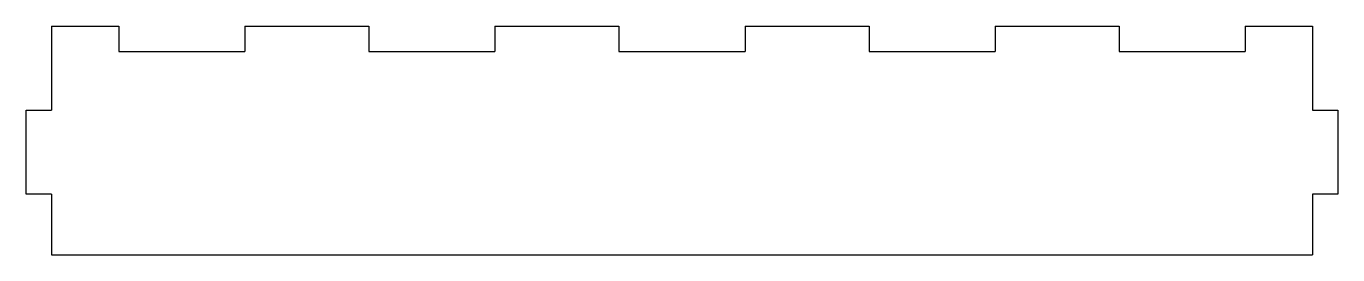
# Model space of a CAD drawing. Header units: millimetres. Extents: x -218 to -62, y -651 to -623.
import ezdxf

# ---------------------------------------------------------------- set-up
doc = ezdxf.new("R2010")
doc.units = ezdxf.units.MM

msp = doc.modelspace()

# ---------------------------------------------------------------- linework, layer by layer
at = {"color": 7, "linetype": 'Continuous', "lineweight": 25}
for p, q in [((-215, -623.41), (-215, -633.41)), ((-215, -623.41), (-207, -623.41)), ((-207, -623.41), (-207, -626.41)), ((-192, -623.41), (-192, -626.41)), ((-192, -623.41), (-177.25, -623.41)), ((-177.25, -623.41), (-177.25, -626.41)), ((-162.25, -623.41), (-162.25, -626.41)), ((-162.25, -623.41), (-147.5, -623.41)), ((-147.5, -623.41), (-147.5, -626.41)), ((-132.5, -623.41), (-132.5, -626.41)), ((-132.5, -623.41), (-117.75, -623.41)), ((-117.75, -623.41), (-117.75, -626.41)), ((-102.75, -623.41), (-102.75, -626.41)), ((-102.75, -623.41), (-88, -623.41)), ((-88, -623.41), (-88, -626.41)), ((-73, -623.41), (-73, -626.41)), ((-73, -623.41), (-65, -623.41)), ((-65, -623.41), (-65, -633.41)), ((-207, -626.41), (-192, -626.41)), ((-177.25, -626.41), (-162.25, -626.41)), ((-147.5, -626.41), (-132.5, -626.41)), ((-117.75, -626.41), (-102.75, -626.41)), ((-88, -626.41), (-73, -626.41)), ((-218, -643.41), (-218, -633.41)), ((-218, -633.41), (-215, -633.41)), ((-65, -633.41), (-62, -633.41)), ((-62, -633.41), (-62, -643.41)), ((-215, -643.41), (-218, -643.41)), ((-215, -643.41), (-215, -650.65)), ((-62, -643.41), (-65, -643.41)), ((-65, -643.41), (-65, -650.65)), ((-215, -650.65), (-65, -650.65))]:
    msp.add_line(p, q, dxfattribs=at)

doc.saveas('drawing.dxf')
